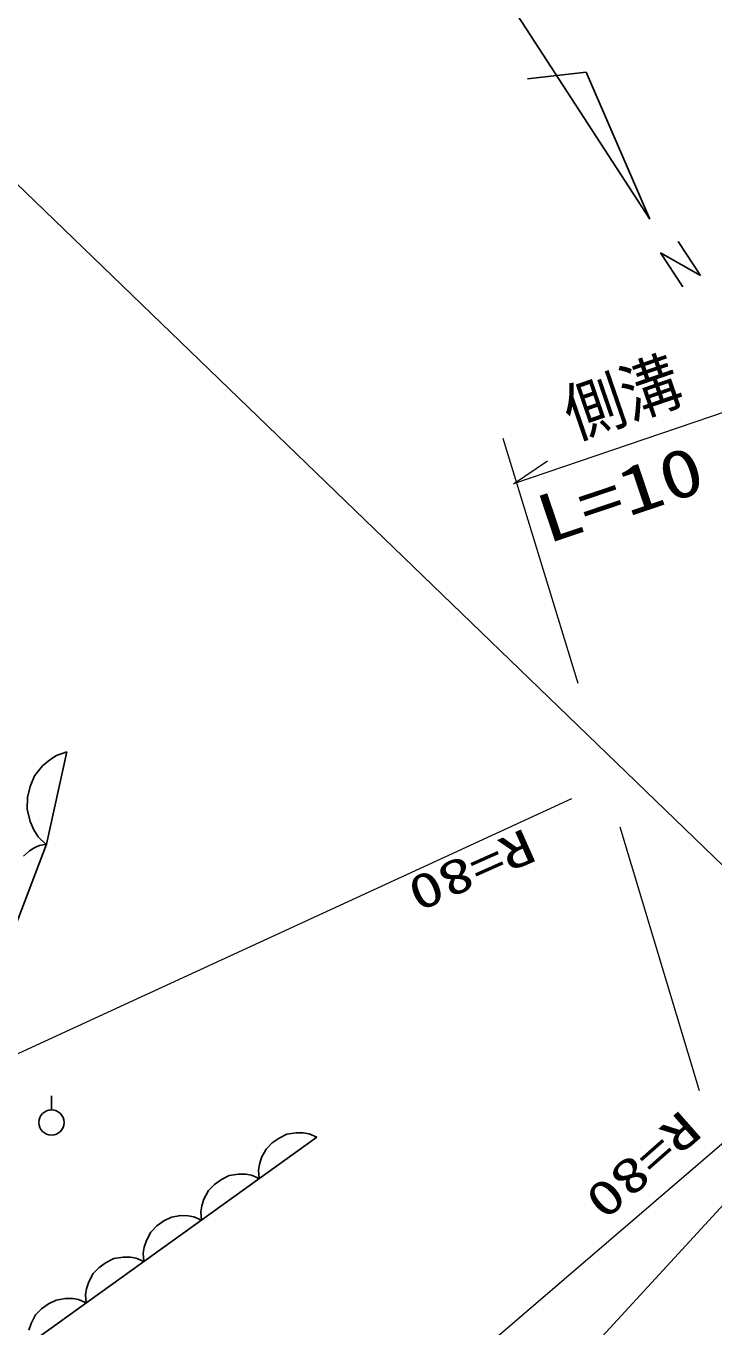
# Model space of a CAD drawing. Units: millimetres, scale not verified. Extents: x 40000 to 680000, y 20000 to 380000.
# Drawn here: x 253911 to 280074, y 269342 to 318785 of the extents above; entities that cross this region are included whole.
import ezdxf
from ezdxf.enums import TextEntityAlignment as Align

# ---------------------------------------------------------------- set-up
doc = ezdxf.new("R2010")
doc.units = ezdxf.units.MM
doc.header["$LTSCALE"] = 1000
doc.linetypes.add('CHAIN', pattern=[18.5, 12, -1.5, 3.5, -1.5])
for name, color, linetype, lineweight in [('M-BGD', 7, 'Continuous', 25), ('M-BMK', 2, 'CHAIN', 13), ('M-BMK-SRVR', 3, 'Continuous', 25), ('M-STR-HTXT', 7, 'Continuous', 13)]:
    doc.layers.add(name, color=color, linetype=linetype, lineweight=lineweight)
doc.styles.add('ＭＳ ゴシック', font='')
doc.styles.get('ＭＳ ゴシック').set_extended_font_data('MS Gothic')

msp = doc.modelspace()

# ---------------------------------------------------------------- linework, layer by layer
at = {"layer": 'M-BGD'}
for p, q in [((254812, 290900), (254538, 290666)), ((255468, 291196), (254685, 287690)), ((255070, 291063), (254812, 290900)), ((255468, 291196), (255070, 291063)), ((254233, 290291), (254069, 289885)), ((254538, 290666), (254233, 290291)), ((254069, 289885), (253974, 289464)), ((253974, 289464), (253951, 289026)), ((253951, 289026), (254067, 288558)), ((254067, 288558), (254215, 288230)), ((254215, 288230), (254379, 287972)), ((254379, 287972), (254683, 287682)), ((254685, 287690), (253054, 283379)), ((254049, 287439), (253822, 287229)), ((254243, 287562), (254049, 287439)), ((254421, 287642), (254243, 287562)), ((254685, 287690), (254421, 287642)), ((254879, 277592), (254879, 278132)), ((264973, 276558), (253970, 268652)), ((263535, 276523), (263272, 276334)), ((263830, 276668), (263535, 276523)), ((264187, 276726), (263830, 276668)), ((264457, 276720), (264187, 276726)), ((264684, 276683), (264457, 276720)), ((264973, 276558), (264684, 276683)), ((263041, 276101), (262872, 275780)), ((263272, 276334), (263041, 276101)), ((262791, 275523), (262754, 275297)), ((262872, 275780), (262791, 275523)), ((261343, 274947), (261080, 274758)), ((261637, 275093), (261343, 274947)), ((261995, 275150), (261637, 275093)), ((262265, 275145), (261995, 275150)), ((262491, 275108), (262265, 275145)), ((262780, 274983), (262491, 275108)), ((262754, 275297), (262780, 274983)), ((260848, 274525), (260679, 274205)), ((261080, 274758), (260848, 274525)), ((260599, 273947), (260562, 273721)), ((260679, 274205), (260599, 273947)), ((259445, 273517), (259150, 273372)), ((259802, 273574), (259445, 273517)), ((260072, 273569), (259802, 273574)), ((260298, 273532), (260072, 273569)), ((260588, 273407), (260298, 273532)), ((260562, 273721), (260588, 273407)), ((258655, 272950), (258487, 272629)), ((258887, 273183), (258655, 272950)), ((259150, 273372), (258887, 273183)), ((258487, 272629), (258406, 272371)), ((257252, 271941), (256958, 271796)), ((257610, 271999), (257252, 271941)), ((257880, 271993), (257610, 271999)), ((258106, 271956), (257880, 271993)), ((258395, 271832), (258106, 271956)), ((258406, 272371), (258369, 272145)), ((258369, 272145), (258395, 271832)), ((256694, 271607), (256463, 271374)), ((256958, 271796), (256694, 271607)), ((256294, 271053), (256213, 270796)), ((256463, 271374), (256294, 271053)), ((256213, 270796), (256176, 270570)), ((256176, 270570), (256202, 270256)), ((254502, 270031), (254270, 269798)), ((254765, 270220), (254502, 270031)), ((255060, 270366), (254765, 270220)), ((255417, 270423), (255060, 270366)), ((255687, 270418), (255417, 270423)), ((255913, 270381), (255687, 270418)), ((256202, 270256), (255913, 270381)), ((254102, 269478), (254021, 269220)), ((254270, 269798), (254102, 269478))]:
    msp.add_line(p, q, dxfattribs=at)
msp.add_circle((254879, 277112), 480, dxfattribs=at)
at = {"layer": 'M-BMK'}
msp.add_arc((296279, 293927), 51957, 199.261, 223.9517, dxfattribs=at)
at = {"layer": 'M-BMK-SRVR'}
for p, q in [((277639, 311448), (264023, 332415)), ((275210, 317025), (272988, 316774)), ((277639, 311448), (275210, 317025)), ((278714, 310595), (279555, 309300)), ((279555, 309300), (278040, 310162)), ((278040, 310162), (278891, 308867))]:
    msp.add_line(p, q, dxfattribs=at)
at = {"layer": 'M-STR-HTXT'}
for p, q in [((253506, 312841), (286595, 280910)), ((282032, 304648), (272454, 301380)), ((272038, 303122), (274902, 293812)), ((272454, 301380), (273738, 302262)), ((274655, 289415), (220569, 264513)), ((276493, 288349), (279511, 278324)), ((275687, 268828), (288468, 282745)), ((258874, 257867), (281197, 277008))]:
    msp.add_line(p, q, dxfattribs=at)

# ---------------------------------------------------------------- texts
at = {"layer": 'M-STR-HTXT', "style": 'ＭＳ ゴシック'}
for s, height, rotation, width, p in [('側溝', 1833, 19, 0.9, (274935, 302556)), ('L=10.0', 1833, 18.6, 1.3, (273903, 298573)), ('R=80', 1320, 204, 1.4, (272732, 288682)), ('R=80', 1320, 221.4, 1.4, (278574, 277941))]:
    msp.add_text(s, height=height, rotation=rotation, dxfattribs=dict(at, width=width)).set_placement(p, align=Align.BOTTOM_LEFT)

doc.saveas('drawing.dxf')
